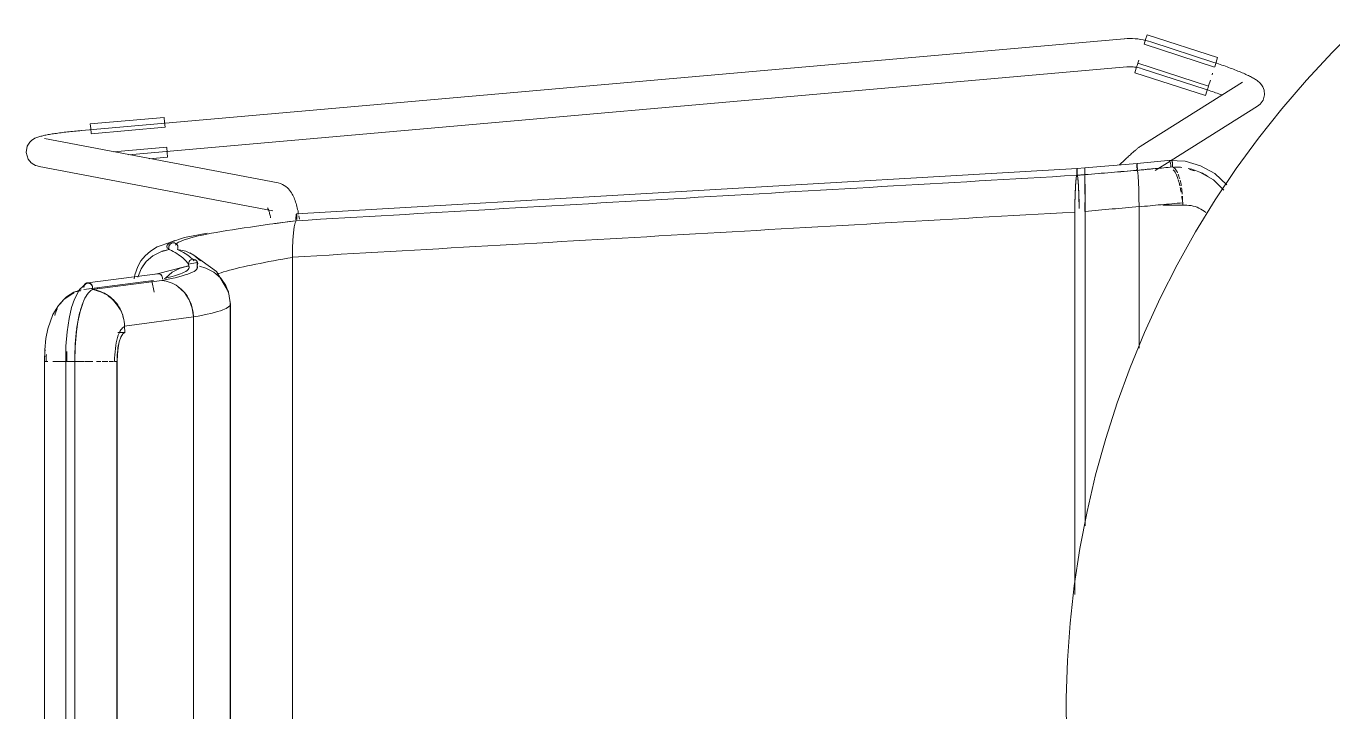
# Model space of a CAD drawing. Header units: millimetres. Extents: x 79795 to 317870, y -36033 to 97293.
# Drawn here: x 226811 to 227367, y 18379 to 18671 of the extents above; entities that cross this region are included whole.
import ezdxf

# ---------------------------------------------------------------- set-up
doc = ezdxf.new("R2010")
doc.units = ezdxf.units.MM
doc.header["$MEASUREMENT"] = 0
doc.layers.add('I-FURN', color=8, linetype='CONTINUOUS', lineweight=9)

msp = doc.modelspace()

# ---------------------------------------------------------------- linework, layer by layer
at = {"layer": 'I-FURN'}
for p, q in [((227277.84, 18665.46), (226834.52, 18626.52)), ((227277.89, 18665.47), (227277.84, 18665.47)), ((227279.03, 18665.54), (227277.89, 18665.47)), ((227280.17, 18665.57), (227279.03, 18665.54)), ((227281.31, 18665.56), (227280.17, 18665.57)), ((227282.45, 18665.5), (227281.31, 18665.56)), ((227283.59, 18665.39), (227282.45, 18665.5)), ((227284.72, 18665.24), (227283.59, 18665.39)), ((227286.89, 18665.23), (227287.52, 18667.18)), ((227287.52, 18667.18), (227317.53, 18657.49)), ((227377.56, 18670.85), (227366.18, 18659.6)), ((227285.85, 18665.04), (227284.72, 18665.24)), ((227286.96, 18664.8), (227285.85, 18665.04)), ((227286.22, 18663.13), (227316.22, 18653.45)), ((227286.26, 18663.25), (227286.89, 18665.23)), ((227288.07, 18664.51), (227286.96, 18664.8)), ((227289.16, 18664.18), (227288.07, 18664.51)), ((227315.97, 18655.47), (227289.16, 18664.18)), ((227282.94, 18652.98), (227283.57, 18654.95)), ((227313.62, 18645.38), (227283.61, 18655.07)), ((227283.64, 18655.16), (227284.02, 18656.33)), ((227316.43, 18655.32), (227315.97, 18655.47)), ((227316.9, 18655.54), (227316.26, 18653.56)), ((227317.17, 18655.07), (227316.43, 18655.32)), ((227317.53, 18657.49), (227316.9, 18655.54)), ((227317.91, 18654.83), (227317.17, 18655.07)), ((227318.64, 18654.58), (227317.91, 18654.83)), ((227319.37, 18654.33), (227318.64, 18654.58)), ((227320.09, 18654.07), (227319.37, 18654.33)), ((227366.18, 18659.6), (227355.27, 18647.9)), ((226854.39, 18616.22), (227278.89, 18653.51)), ((227278.89, 18653.51), (227279.55, 18653.56)), ((227279.55, 18653.56), (227280.21, 18653.57)), ((227280.21, 18653.57), (227280.87, 18653.57)), ((227280.87, 18653.57), (227281.54, 18653.53)), ((227281.54, 18653.53), (227282.2, 18653.47)), ((227282.2, 18653.47), (227282.85, 18653.38)), ((227282.31, 18651.02), (227282.94, 18652.98)), ((227282.31, 18651.02), (227312.31, 18641.33)), ((227282.85, 18653.38), (227283.5, 18653.27)), ((227283.5, 18653.27), (227284.15, 18653.13)), ((227284.15, 18653.13), (227284.79, 18652.96)), ((227284.79, 18652.96), (227285.43, 18652.77)), ((227285.43, 18652.77), (227285.45, 18652.76)), ((227285.45, 18652.76), (227312.27, 18644.05)), ((227315.15, 18650.13), (227315.38, 18650.84)), ((227320.81, 18653.82), (227320.09, 18654.07)), ((227321.51, 18653.57), (227320.81, 18653.82)), ((227322.21, 18653.31), (227321.51, 18653.57)), ((227322.9, 18653.06), (227322.21, 18653.31)), ((227323.58, 18652.8), (227322.9, 18653.06)), ((227324.24, 18652.55), (227323.58, 18652.8)), ((227324.9, 18652.29), (227324.24, 18652.55)), ((227325.54, 18652.04), (227324.9, 18652.29)), ((227326.16, 18651.79), (227325.54, 18652.04)), ((227326.77, 18651.54), (227326.16, 18651.79)), ((227327.37, 18651.3), (227326.77, 18651.54)), ((227327.95, 18651.05), (227327.37, 18651.3)), ((227328.51, 18650.81), (227327.95, 18651.05)), ((227329.05, 18650.57), (227328.51, 18650.81)), ((227329.58, 18650.33), (227329.05, 18650.57)), ((227330.09, 18650.09), (227329.58, 18650.33)), ((227330.58, 18649.86), (227330.09, 18650.09)), ((227331.06, 18649.63), (227330.58, 18649.86)), ((227331.51, 18649.4), (227331.06, 18649.63)), ((227331.95, 18649.17), (227331.51, 18649.4)), ((227332.38, 18648.94), (227331.95, 18649.17)), ((227332.79, 18648.71), (227332.38, 18648.94)), ((227333.19, 18648.48), (227332.79, 18648.71)), ((227328.13, 18646.98), (227284.54, 18619.67)), ((227312.6, 18643.95), (227312.27, 18644.05)), ((227312.94, 18643.29), (227312.31, 18641.33)), ((227313.29, 18643.72), (227312.6, 18643.95)), ((227313.58, 18645.26), (227312.94, 18643.29)), ((227313.98, 18643.49), (227313.29, 18643.72)), ((227313.65, 18645.47), (227314.45, 18647.95)), ((227314.66, 18643.26), (227313.98, 18643.49)), ((227315.34, 18643.02), (227314.66, 18643.26)), ((227333.58, 18648.24), (227333.19, 18648.48)), ((227333.97, 18647.98), (227333.58, 18648.24)), ((227334.36, 18647.7), (227333.97, 18647.98)), ((227334.76, 18647.39), (227334.36, 18647.7)), ((227335.19, 18647.02), (227334.76, 18647.39)), ((227335.65, 18646.56), (227335.19, 18647.02)), ((227336.17, 18645.93), (227335.65, 18646.56)), ((227336.74, 18645.01), (227336.17, 18645.93)), ((227337.26, 18643.63), (227336.74, 18645.01)), ((227337.43, 18641.66), (227337.26, 18643.63)), ((227355.27, 18647.9), (227344.83, 18635.77)), ((227316.01, 18642.79), (227315.34, 18643.02)), ((227316.68, 18642.55), (227316.01, 18642.79)), ((227317.34, 18642.32), (227316.68, 18642.55)), ((227317.98, 18642.08), (227317.34, 18642.32)), ((227318.62, 18641.85), (227317.98, 18642.08)), ((227319.24, 18641.61), (227318.62, 18641.85)), ((227335.62, 18637.7), (227334.5, 18636.81)), ((227335.62, 18637.7), (227336.84, 18639.43)), ((227336.84, 18639.43), (227337.43, 18641.66)), ((226838.13, 18629.33), (226869.54, 18632.09)), ((226869.54, 18632.09), (226869.72, 18630.05)), ((227297.73, 18613.77), (227334.5, 18636.81)), ((227344.83, 18635.77), (227334.89, 18623.24)), ((226832.86, 18626.36), (226833.61, 18626.43)), ((226833.61, 18626.43), (226834.36, 18626.5)), ((226834.36, 18626.5), (226834.52, 18626.52)), ((226838.31, 18627.29), (226838.13, 18629.33)), ((226838.49, 18625.22), (226838.31, 18627.29)), ((226838.5, 18625.1), (226869.91, 18627.86)), ((226869.72, 18630.05), (226869.9, 18627.98)), ((226811.33, 18619.89), (226812.37, 18621.55)), ((226812.37, 18621.55), (226813.28, 18622.4)), ((226813.28, 18622.4), (226813.98, 18622.88)), ((226813.98, 18622.88), (226814.54, 18623.19)), ((226814.54, 18623.19), (226815.01, 18623.4)), ((226815.01, 18623.4), (226815.44, 18623.57)), ((226815.44, 18623.57), (226815.85, 18623.71)), ((226815.85, 18623.71), (226816.24, 18623.84)), ((226816.24, 18623.84), (226816.64, 18623.95)), ((226816.64, 18623.95), (226817.04, 18624.06)), ((226817.04, 18624.06), (226817.45, 18624.16)), ((226817.45, 18624.16), (226817.88, 18624.26)), ((226817.88, 18624.26), (226818.32, 18624.36)), ((226818.32, 18624.36), (226818.78, 18624.46)), ((226917.96, 18604.22), (226818.67, 18623.04)), ((226818.78, 18624.46), (226819.26, 18624.55)), ((226819.26, 18624.55), (226819.76, 18624.65)), ((226819.76, 18624.65), (226820.27, 18624.74)), ((226820.27, 18624.74), (226820.8, 18624.84)), ((226820.8, 18624.84), (226821.35, 18624.93)), ((226821.35, 18624.93), (226821.92, 18625.02)), ((226821.92, 18625.02), (226822.51, 18625.11)), ((226822.51, 18625.11), (226823.11, 18625.21)), ((226823.11, 18625.21), (226823.73, 18625.3)), ((226823.73, 18625.3), (226824.37, 18625.39)), ((226824.37, 18625.39), (226825.02, 18625.47)), ((226825.02, 18625.47), (226825.68, 18625.56)), ((226825.68, 18625.56), (226826.35, 18625.65)), ((226826.35, 18625.65), (226827.04, 18625.73)), ((226827.04, 18625.73), (226827.74, 18625.82)), ((226827.74, 18625.82), (226828.45, 18625.9)), ((226828.45, 18625.9), (226829.17, 18625.98)), ((226829.17, 18625.98), (226829.89, 18626.06)), ((226829.89, 18626.06), (226830.63, 18626.14)), ((226830.63, 18626.14), (226831.37, 18626.22)), ((226831.37, 18626.22), (226832.11, 18626.29)), ((226832.11, 18626.29), (226832.86, 18626.36)), ((227334.89, 18623.24), (227325.45, 18610.32)), ((226810.84, 18617.13), (226811.33, 18619.89)), ((226811.68, 18614.38), (226810.84, 18617.13)), ((226870.65, 18619.41), (226848.05, 18617.42)), ((226870.66, 18619.29), (226870.84, 18617.22)), ((226870.84, 18617.22), (226871.02, 18615.18)), ((227279.66, 18615.56), (227279.27, 18615.2)), ((227280.04, 18615.9), (227279.66, 18615.56)), ((227280.4, 18616.23), (227280.04, 18615.9)), ((227280.76, 18616.55), (227280.4, 18616.23)), ((227281.09, 18616.85), (227280.76, 18616.55)), ((227281.42, 18617.14), (227281.09, 18616.85)), ((227281.72, 18617.41), (227281.42, 18617.14)), ((227282.02, 18617.67), (227281.72, 18617.41)), ((227282.3, 18617.91), (227282.02, 18617.67)), ((227282.56, 18618.14), (227282.3, 18617.91)), ((227282.82, 18618.35), (227282.56, 18618.14)), ((227283.06, 18618.56), (227282.82, 18618.35)), ((227283.29, 18618.75), (227283.06, 18618.56)), ((227283.51, 18618.93), (227283.29, 18618.75)), ((227283.73, 18619.1), (227283.51, 18618.93)), ((227283.96, 18619.27), (227283.73, 18619.1)), ((227284.22, 18619.46), (227283.96, 18619.27)), ((227284.54, 18619.67), (227284.22, 18619.46)), ((226811.68, 18614.38), (226813, 18612.81)), ((226813, 18612.81), (226814.08, 18612.06)), ((226814.08, 18612.06), (226814.88, 18611.68)), ((226814.88, 18611.68), (226815.5, 18611.47)), ((226815.5, 18611.47), (226816.02, 18611.33)), ((226816.02, 18611.33), (226816.43, 18611.25)), ((226816.43, 18611.25), (226915.73, 18592.43)), ((226863.13, 18614.49), (226871.02, 18615.18)), ((227257.72, 18610.32), (226925.81, 18591.03)), ((227257.64, 18609.77), (227257.62, 18609.39)), ((227257.66, 18610.07), (227257.64, 18609.77)), ((227257.69, 18610.25), (227257.66, 18610.07)), ((227257.72, 18610.32), (227257.69, 18610.25)), ((227257.72, 18610.32), (227261.08, 18610.59)), ((227257.74, 18610.25), (227257.72, 18610.32)), ((227257.77, 18610.06), (227257.74, 18610.25)), ((227257.79, 18609.77), (227257.77, 18610.06)), ((227257.81, 18609.38), (227257.79, 18609.77)), ((227261.07, 18610.52), (227261.08, 18610.59)), ((227261.08, 18610.59), (227261.07, 18610.53)), ((227261.07, 18609.66), (227261.07, 18610.04)), ((227261.07, 18610.04), (227261.07, 18609.66)), ((227283.28, 18612.42), (227261.08, 18610.59)), ((227261.08, 18610.59), (227261.08, 18610.52)), ((227261.08, 18610.53), (227261.08, 18610.59)), ((227261.08, 18610.34), (227261.08, 18610.04)), ((227261.08, 18610.05), (227261.08, 18610.34)), ((227261.08, 18609.67), (227261.08, 18610.05)), ((227261.08, 18610.04), (227261.08, 18609.66)), ((227276.24, 18612.39), (227275.77, 18611.95)), ((227276.7, 18612.82), (227276.24, 18612.39)), ((227277.15, 18613.25), (227276.7, 18612.82)), ((227277.6, 18613.66), (227277.15, 18613.25)), ((227278.03, 18614.06), (227277.6, 18613.66)), ((227278.46, 18614.45), (227278.03, 18614.06)), ((227278.87, 18614.84), (227278.46, 18614.45)), ((227279.27, 18615.2), (227278.87, 18614.84)), ((227283.18, 18611.04), (227283.17, 18610.55)), ((227283.17, 18610.55), (227283.18, 18611.04)), ((227283.17, 18610.06), (227283.18, 18609.58)), ((227283.18, 18609.58), (227283.17, 18610.05)), ((227283.19, 18611.5), (227283.18, 18611.04)), ((227283.18, 18611.04), (227283.19, 18611.49)), ((227283.2, 18611.88), (227283.19, 18611.5)), ((227283.19, 18611.49), (227283.2, 18611.87)), ((227283.23, 18612.17), (227283.2, 18611.88)), ((227283.2, 18611.87), (227283.23, 18612.17)), ((227283.25, 18612.36), (227283.23, 18612.17)), ((227283.23, 18612.17), (227283.25, 18612.35)), ((227283.28, 18612.42), (227283.25, 18612.36)), ((227283.25, 18612.35), (227283.28, 18612.42)), ((227297.77, 18613.84), (227283.28, 18612.42)), ((227283.3, 18612.35), (227283.28, 18612.42)), ((227283.28, 18612.42), (227283.3, 18612.35)), ((227283.33, 18612.16), (227283.3, 18612.35)), ((227283.35, 18611.87), (227283.33, 18612.16)), ((227283.33, 18612.16), (227283.35, 18611.86)), ((227283.36, 18611.48), (227283.35, 18611.87)), ((227283.35, 18611.86), (227283.36, 18611.48)), ((227283.37, 18611.03), (227283.36, 18611.48)), ((227283.36, 18611.48), (227283.37, 18611.03)), ((227283.38, 18610.54), (227283.37, 18611.03)), ((227283.37, 18611.03), (227283.38, 18610.53)), ((227283.37, 18609.57), (227283.38, 18610.04)), ((227283.38, 18610.04), (227283.37, 18609.57)), ((227283.38, 18610.04), (227283.38, 18610.54)), ((227283.38, 18610.53), (227283.38, 18610.04)), ((227290.91, 18609.5), (227297.36, 18613.54)), ((227296.87, 18613.72), (227303.78, 18613.43)), ((227303.78, 18613.43), (227310.3, 18611.56)), ((227310.3, 18611.56), (227316.31, 18608.17)), ((227325.45, 18610.32), (227316.54, 18597.03)), ((226917.96, 18604.22), (226918.95, 18603.96)), ((227257.21, 18604.85), (227257.05, 18602.34)), ((227257.41, 18606.59), (227257.21, 18604.85)), ((227257.62, 18607.48), (227257.41, 18606.59)), ((227257.62, 18609.39), (227257.61, 18608.94)), ((227257.61, 18608.94), (227257.61, 18608.45)), ((227257.61, 18608.45), (227257.61, 18607.95)), ((227257.61, 18607.95), (227257.62, 18607.48)), ((227257.82, 18608.93), (227257.81, 18609.38)), ((227257.83, 18608.44), (227257.82, 18608.93)), ((227257.82, 18607.95), (227257.83, 18608.44)), ((227257.82, 18607.48), (227257.82, 18607.95)), ((227258.03, 18606.58), (227257.82, 18607.48)), ((227258.22, 18604.82), (227258.03, 18606.58)), ((227258.38, 18602.33), (227258.22, 18604.82)), ((227261.03, 18602.6), (227261.04, 18605.1)), ((227261.04, 18605.1), (227261.03, 18602.6)), ((227261.04, 18605.1), (227261.05, 18606.85)), ((227261.05, 18606.85), (227261.04, 18605.1)), ((227261.07, 18609.2), (227261.07, 18609.66)), ((227261.07, 18609.66), (227261.07, 18609.21)), ((227261.07, 18609.21), (227261.07, 18608.72)), ((227261.07, 18608.71), (227261.07, 18609.2)), ((227261.07, 18608.72), (227261.07, 18608.22)), ((227261.07, 18608.22), (227261.07, 18608.71)), ((227261.07, 18607.75), (227261.07, 18608.22)), ((227261.07, 18608.22), (227261.07, 18607.75)), ((227261.08, 18609.21), (227261.08, 18609.67)), ((227261.08, 18609.66), (227261.08, 18609.21)), ((227261.08, 18609.21), (227261.08, 18608.72)), ((227261.08, 18608.72), (227261.08, 18609.21)), ((227261.08, 18608.72), (227261.08, 18608.22)), ((227261.08, 18608.23), (227261.08, 18608.72)), ((227261.08, 18607.76), (227261.08, 18608.23)), ((227261.08, 18608.22), (227261.08, 18607.75)), ((227261.1, 18606.87), (227261.08, 18607.76)), ((227261.08, 18607.75), (227261.1, 18606.87)), ((227261.1, 18606.87), (227261.11, 18605.12)), ((227261.11, 18605.12), (227261.1, 18606.87)), ((227261.11, 18605.12), (227261.12, 18602.62)), ((227261.12, 18602.62), (227261.11, 18605.12)), ((227283.56, 18608.68), (227283.37, 18609.57)), ((227283.37, 18609.57), (227283.56, 18608.68)), ((227283.74, 18606.94), (227283.56, 18608.68)), ((227283.56, 18608.68), (227283.74, 18606.96)), ((227283.74, 18606.95), (227283.89, 18604.51)), ((227283.89, 18604.47), (227283.74, 18606.94)), ((227284.01, 18601.37), (227283.89, 18604.47)), ((227283.89, 18604.47), (227284, 18601.43)), ((227309.9, 18608.85), (227315.73, 18605.49)), ((227315.73, 18605.49), (227320.2, 18601.22)), ((227316.31, 18608.17), (227321.46, 18603.43)), ((226918.95, 18603.96), (226919.84, 18603.6)), ((226919.84, 18603.6), (226920.63, 18603.16)), ((226920.63, 18603.16), (226921.32, 18602.68)), ((226921.32, 18602.68), (226921.92, 18602.17)), ((226921.92, 18602.17), (226922.44, 18601.65)), ((226922.44, 18601.65), (226922.89, 18601.12)), ((226922.89, 18601.12), (226923.29, 18600.59)), ((226923.29, 18600.59), (226923.65, 18600.05)), ((226923.65, 18600.05), (226923.97, 18599.51)), ((226923.97, 18599.51), (226924.26, 18598.97)), ((226924.26, 18598.97), (226924.54, 18598.42)), ((227256.93, 18599.21), (227256.85, 18595.65)), ((227257.05, 18602.34), (227256.93, 18599.21)), ((227258.5, 18599.21), (227258.38, 18602.33)), ((227258.58, 18595.66), (227258.5, 18599.21)), ((227261.02, 18599.48), (227261.03, 18602.6)), ((227261.03, 18602.6), (227261.02, 18599.48)), ((227261.13, 18599.49), (227261.12, 18602.62)), ((227261.12, 18602.61), (227261.13, 18599.49)), ((227261.14, 18595.92), (227261.13, 18599.49)), ((227261.13, 18599.48), (227261.14, 18595.92)), ((227284.08, 18597.93), (227284.01, 18601.37)), ((227284.01, 18601.37), (227284.08, 18597.93)), ((226913.5, 18593.65), (226913.51, 18593.63)), ((226913.51, 18593.63), (226913.56, 18593.55)), ((226913.56, 18593.55), (226913.6, 18593.47)), ((226913.6, 18593.47), (226913.68, 18593.31)), ((226913.68, 18593.31), (226913.76, 18593.12)), ((226913.76, 18593.12), (226913.86, 18592.89)), ((226924.54, 18598.42), (226924.79, 18597.86)), ((226924.79, 18597.86), (226925.02, 18597.29)), ((226925.02, 18597.29), (226925.24, 18596.71)), ((226925.24, 18596.71), (226925.45, 18596.12)), ((226925.45, 18596.12), (226925.64, 18595.51)), ((226925.64, 18595.51), (226925.82, 18594.9)), ((226925.82, 18594.9), (226926, 18594.27)), ((226926, 18594.27), (226926.16, 18593.62)), ((226926.16, 18593.62), (226926.31, 18592.97)), ((227256.85, 18595.65), (227256.82, 18591.87)), ((227258.61, 18593.4), (227258.58, 18595.66)), ((227261.01, 18592.14), (227261.01, 18595.87)), ((227261.01, 18595.87), (227261.01, 18592.14)), ((227261.14, 18595.92), (227261.14, 18592.13)), ((227261.14, 18592.13), (227261.14, 18595.92)), ((227284.08, 18597.84), (227284.11, 18594.19)), ((227284.11, 18594.07), (227284.08, 18597.83)), ((227284.11, 18533.96), (227284.11, 18594.07)), ((227284.11, 18594.07), (227284.11, 18533.96)), ((227303.9, 18594.78), (227294.15, 18594.78)), ((227302.66, 18595.77), (227302.66, 18594.72)), ((227316.54, 18597.03), (227308.16, 18583.4)), ((226913.86, 18592.89), (226913.96, 18592.62)), ((226913.96, 18592.62), (226914.07, 18592.32)), ((226914.07, 18592.32), (226914.17, 18591.98)), ((226914.17, 18591.98), (226914.28, 18591.61)), ((226914.28, 18591.61), (226914.39, 18591.22)), ((226914.39, 18591.22), (226914.5, 18590.8)), ((226914.5, 18590.8), (226914.6, 18590.35)), ((226914.6, 18590.35), (226914.7, 18589.88)), ((226914.7, 18589.88), (226914.8, 18589.39)), ((226925.62, 18588.16), (226925.22, 18587.26)), ((226925.22, 18587.26), (226925.62, 18588.16)), ((226925.63, 18590.08), (226925.6, 18589.62)), ((226925.6, 18589.63), (226925.63, 18590.08)), ((226925.6, 18589.13), (226925.6, 18589.63)), ((226925.6, 18589.62), (226925.6, 18589.13)), ((226925.6, 18589.13), (226925.6, 18588.63)), ((226925.6, 18588.64), (226925.6, 18589.13)), ((226925.62, 18588.16), (226925.6, 18588.64)), ((226925.6, 18588.63), (226925.62, 18588.16)), ((226925.63, 18590.08), (226925.66, 18590.47)), ((226925.66, 18590.46), (226925.63, 18590.08)), ((226925.66, 18590.47), (226925.7, 18590.77)), ((226925.7, 18590.76), (226925.66, 18590.46)), ((226925.75, 18590.96), (226925.7, 18590.76)), ((226925.7, 18590.77), (226925.75, 18590.96)), ((226925.81, 18591.03), (226925.75, 18590.96)), ((226925.75, 18590.96), (226925.81, 18591.03)), ((226925.86, 18590.97), (226925.81, 18591.03)), ((226925.81, 18591.03), (226925.86, 18590.97)), ((226925.91, 18590.78), (226925.86, 18590.97)), ((226925.86, 18590.97), (226925.91, 18590.79)), ((226925.91, 18590.79), (226925.95, 18590.5)), ((226925.95, 18590.49), (226925.91, 18590.78)), ((226925.95, 18590.5), (226925.99, 18590.12)), ((226925.99, 18590.11), (226925.95, 18590.49)), ((226925.99, 18590.12), (226926.01, 18589.66)), ((226926.01, 18589.66), (226925.99, 18590.11)), ((226926.02, 18589.17), (226926.01, 18589.66)), ((226926.01, 18589.66), (226926.02, 18589.17)), ((226926.02, 18588.67), (226926.02, 18589.17)), ((226926.02, 18589.17), (226926.02, 18588.67)), ((226926.31, 18592.97), (226926.46, 18592.3)), ((226926.46, 18592.3), (226926.59, 18591.62)), ((226926.59, 18591.62), (226926.71, 18590.93)), ((226926.83, 18590.22), (226926.94, 18589.51)), ((226926.94, 18589.51), (226927.04, 18588.78)), ((227256.82, 18591.87), (227256.82, 18429.27)), ((227256.82, 18429.27), (227256.82, 18591.87)), ((227261.14, 18592.13), (227261.14, 18458.49)), ((227261.14, 18458.49), (227261.14, 18592.13)), ((226887.89, 18582.92), (226878.23, 18581.02)), ((226924.54, 18583.02), (226924.3, 18579.92)), ((226924.3, 18579.97), (226924.54, 18583.02)), ((226924.54, 18583.05), (226924.85, 18585.52)), ((226924.85, 18585.51), (226924.54, 18583.02)), ((226925.22, 18587.26), (226924.85, 18585.51)), ((226924.85, 18585.52), (226925.22, 18587.26)), ((227308.16, 18583.4), (227300.34, 18569.44)), ((226866.52, 18577.03), (226863.69, 18575.22)), ((226878.23, 18581.02), (226866.52, 18577.03)), ((226871.51, 18576.88), (226871.59, 18577.38)), ((226871.59, 18577.38), (226871.51, 18576.89)), ((226871.51, 18576.89), (226871.56, 18576.39)), ((226871.56, 18576.39), (226871.51, 18576.88)), ((226871.59, 18577.38), (226871.79, 18577.83)), ((226871.78, 18577.83), (226871.59, 18577.38)), ((226872.09, 18578.22), (226871.78, 18577.83)), ((226871.79, 18577.83), (226872.09, 18578.22)), ((226872.09, 18578.22), (226872.49, 18578.52)), ((226872.48, 18578.52), (226872.09, 18578.22)), ((226872.94, 18578.72), (226872.48, 18578.52)), ((226872.49, 18578.52), (226872.94, 18578.71)), ((226872.94, 18578.71), (226873.42, 18578.79)), ((226873.42, 18578.79), (226872.94, 18578.72)), ((226873.42, 18578.79), (226873.91, 18578.73)), ((226873.91, 18578.73), (226873.42, 18578.79)), ((226873.91, 18578.73), (226874.37, 18578.55)), ((226874.37, 18578.55), (226873.91, 18578.73)), ((226874.37, 18578.55), (226874.77, 18578.26)), ((226874.77, 18578.26), (226874.37, 18578.55)), ((226874.77, 18578.26), (226875.09, 18577.88)), ((226875.09, 18577.88), (226874.77, 18578.26)), ((226875.09, 18577.88), (226875.3, 18577.43)), ((226875.3, 18577.43), (226875.09, 18577.88)), ((226875.36, 18576.44), (226875.21, 18575.97)), ((226875.21, 18575.97), (226875.36, 18576.44)), ((226875.3, 18577.43), (226875.39, 18576.94)), ((226875.39, 18576.94), (226875.3, 18577.43)), ((226875.39, 18576.94), (226875.36, 18576.44)), ((226875.36, 18576.44), (226875.39, 18576.94)), ((226924.3, 18579.92), (226924.15, 18576.38)), ((226924.15, 18576.44), (226924.3, 18579.92)), ((226859.67, 18571.06), (226858.33, 18568.78)), ((226861.45, 18573.22), (226859.67, 18571.06)), ((226863.69, 18575.22), (226861.45, 18573.22)), ((226864.77, 18573.27), (226861.94, 18570.79)), ((226868.09, 18575.01), (226864.77, 18573.27)), ((226871.72, 18575.92), (226868.09, 18575.01)), ((226868.6, 18575.19), (226871.72, 18575.92)), ((226871.72, 18575.92), (226871.56, 18576.39)), ((226871.56, 18576.39), (226871.72, 18575.92)), ((226875.21, 18575.97), (226878.82, 18575.18)), ((226878.82, 18575.18), (226875.21, 18575.97)), ((226878.82, 18575.18), (226882.14, 18573.53)), ((226882.14, 18573.54), (226878.82, 18575.18)), ((226880.17, 18570.87), (226879.97, 18570.42)), ((226879.97, 18570.41), (226880.18, 18570.86)), ((226880.49, 18571.25), (226880.17, 18570.87)), ((226880.18, 18570.86), (226880.49, 18571.25)), ((226882.22, 18573.59), (226880.47, 18574.48)), ((226880.49, 18571.25), (226880.89, 18571.54)), ((226880.89, 18571.54), (226880.49, 18571.25)), ((226880.89, 18571.54), (226881.35, 18571.73)), ((226881.35, 18571.73), (226880.89, 18571.54)), ((226881.35, 18571.73), (226881.84, 18571.8)), ((226881.84, 18571.8), (226881.35, 18571.73)), ((226881.84, 18571.8), (226882.33, 18571.73)), ((226882.33, 18571.73), (226881.84, 18571.8)), ((226884.98, 18571.14), (226882.14, 18573.54)), ((226882.14, 18573.53), (226884.98, 18571.14)), ((226891.76, 18566.61), (226882.22, 18573.59)), ((226882.33, 18571.73), (226882.79, 18571.54)), ((226882.8, 18571.54), (226882.33, 18571.73)), ((226882.79, 18571.54), (226883.2, 18571.25)), ((226883.2, 18571.25), (226882.8, 18571.54)), ((226883.2, 18571.25), (226883.51, 18570.86)), ((226883.51, 18570.87), (226883.2, 18571.25)), ((226883.71, 18570.42), (226883.51, 18570.87)), ((226883.51, 18570.86), (226883.71, 18570.41)), ((226924.15, 18576.38), (226924.09, 18572.61)), ((226924.09, 18572.69), (226924.15, 18576.38)), ((226924.09, 18572.61), (226924.09, 18189.21)), ((226924.09, 18189.21), (226924.09, 18572.61)), ((226866.71, 18565.65), (226836.93, 18561.79)), ((226858.33, 18568.78), (226857.03, 18565.18)), ((226859.77, 18567.71), (226858.37, 18564.19)), ((226861.94, 18570.79), (226859.77, 18567.71)), ((226860.43, 18568.8), (226861.94, 18570.79)), ((226866.47, 18565.6), (226866.03, 18565.41)), ((226866.94, 18565.66), (226866.47, 18565.6)), ((226866.63, 18565.63), (226878.24, 18568.6)), ((226867.41, 18565.59), (226866.94, 18565.66)), ((226867.85, 18565.4), (226867.41, 18565.59)), ((226868.23, 18565.11), (226867.85, 18565.4)), ((226872.98, 18566.31), (226870.11, 18563.8)), ((226876.38, 18568.06), (226872.98, 18566.31)), ((226880.09, 18568.96), (226876.38, 18568.06)), ((226878.24, 18568.6), (226880.11, 18568.92)), ((226879.19, 18568.83), (226880.09, 18568.96)), ((226883.7, 18570.47), (226879.81, 18569.64)), ((226879.97, 18570.42), (226879.89, 18569.93)), ((226879.89, 18569.92), (226879.97, 18570.41)), ((226879.89, 18569.93), (226879.93, 18569.43)), ((226879.93, 18569.43), (226879.89, 18569.92)), ((226880.09, 18568.96), (226879.93, 18569.43)), ((226879.93, 18569.43), (226880.09, 18568.96)), ((226883.61, 18567.89), (226883.57, 18570.77)), ((226883.76, 18569.43), (226883.59, 18568.96)), ((226883.6, 18568.96), (226883.76, 18569.43)), ((226883.8, 18569.93), (226883.71, 18570.42)), ((226883.71, 18570.41), (226883.79, 18569.92)), ((226883.76, 18569.43), (226883.8, 18569.93)), ((226883.79, 18569.92), (226883.76, 18569.43)), ((226887.31, 18568.06), (226884.51, 18568.83)), ((226887.31, 18568.06), (226890.7, 18566.31)), ((226890.71, 18566.31), (226887.31, 18568.06)), ((226890.7, 18566.31), (226893.57, 18563.8)), ((226893.58, 18563.8), (226890.71, 18566.31)), ((226896.87, 18557.96), (226891.76, 18566.61)), ((227300.34, 18569.44), (227293.09, 18555.19)), ((226833.53, 18558.89), (226836.43, 18561.43)), ((226865.06, 18562.8), (226835.37, 18558.95)), ((226836.56, 18559.1), (226841.34, 18559.72)), ((226838.91, 18558.97), (226868.61, 18562.82)), ((226857.03, 18565.18), (226856.8, 18563.41)), ((226864.28, 18562.67), (226865.24, 18557.85)), ((226868.53, 18564.73), (226868.23, 18565.11)), ((226868.73, 18564.28), (226868.53, 18564.73)), ((226868.81, 18563.78), (226868.73, 18564.28)), ((226868.77, 18563.29), (226868.81, 18563.78)), ((226878.12, 18557.7), (226875.38, 18560.19)), ((226893.57, 18563.8), (226895.74, 18560.66)), ((226895.75, 18560.67), (226893.58, 18563.8)), ((226896.94, 18557.8), (226895.57, 18560.98)), ((226895.74, 18560.66), (226897.11, 18557.1)), ((226897.11, 18557.1), (226895.75, 18560.67)), ((226824.55, 18552.16), (226826.84, 18554.63)), ((226826.84, 18554.63), (226830.74, 18557.31)), ((226830.18, 18551.31), (226831.35, 18554.77)), ((226830.74, 18557.31), (226830.94, 18557.41)), ((226831.35, 18554.77), (226833.53, 18558.89)), ((226880.2, 18554.59), (226878.12, 18557.7)), ((226881.51, 18551.04), (226880.2, 18554.59)), ((226897.74, 18552.77), (226896.94, 18557.8)), ((226897.11, 18557.1), (226897.59, 18553.31)), ((226897.59, 18553.31), (226897.11, 18557.1)), ((227293.09, 18555.19), (227286.4, 18540.65)), ((226822.16, 18548.28), (226824.55, 18552.16)), ((226829.08, 18546.62), (226830.18, 18551.31)), ((226833.79, 18549.57), (226832.82, 18545.14)), ((226834.89, 18553.01), (226833.79, 18549.57)), ((226881.99, 18547.27), (226881.51, 18551.04)), ((226897.59, 18553.31), (226897.59, 18208.52)), ((226897.59, 18208.52), (226897.59, 18553.31)), ((226897.74, 18513.86), (226897.74, 18552.77)), ((226820.03, 18542.23), (226822.16, 18548.28)), ((226828.24, 18541), (226829.08, 18546.62)), ((226832.82, 18545.14), (226832.23, 18541.13)), ((226852.71, 18543.41), (226881.99, 18547.27)), ((226852.78, 18540.69), (226852.71, 18543.41)), ((226881.99, 18547.27), (226881.99, 18214.56)), ((226881.99, 18214.56), (226881.99, 18547.27)), ((226818.73, 18533.37), (226819.24, 18538.19)), ((226819.24, 18538.19), (226820.03, 18542.23)), ((226827.75, 18534.88), (226828.24, 18541)), ((226832.23, 18541.13), (226831.7, 18534.56)), ((226852.78, 18540.69), (226849.77, 18540.69)), ((226850.46, 18536.72), (226851.13, 18538.7)), ((226851.13, 18538.7), (226851.92, 18540.05)), ((226851.92, 18540.05), (226852.78, 18540.69)), ((227286.4, 18540.65), (227280.31, 18525.86)), ((226818.62, 18528.34), (226818.73, 18533.37)), ((226827.66, 18528.34), (226827.75, 18534.88)), ((226831.7, 18534.56), (226831.62, 18528.34)), ((226849.63, 18531.38), (226849.95, 18534.23)), ((226849.95, 18534.23), (226850.46, 18536.72)), ((226818.79, 18528.34), (226818.62, 18528.34)), ((226818.62, 18528.34), (226818.62, 18233.49)), ((226818.64, 18528.34), (226820.11, 18528.34)), ((226822.14, 18528.34), (226824.72, 18528.34)), ((226827.9, 18528.34), (226824.88, 18528.34)), ((226824.89, 18528.34), (226827.9, 18528.34)), ((226827.73, 18528.34), (226827.66, 18528.34)), ((226827.66, 18528.34), (226827.66, 18233.49)), ((226827.66, 18528.34), (226831.61, 18528.34)), ((226827.93, 18528.34), (226827.73, 18528.34)), ((226828.23, 18528.34), (226827.93, 18528.34)), ((226828.62, 18528.34), (226828.23, 18528.34)), ((226829.07, 18528.34), (226828.62, 18528.34)), ((226829.57, 18528.34), (226829.07, 18528.34)), ((226830.06, 18528.34), (226829.57, 18528.34)), ((226830.54, 18528.34), (226830.06, 18528.34)), ((226830.96, 18528.34), (226830.54, 18528.34)), ((226831.29, 18528.34), (226830.96, 18528.34)), ((226831.51, 18528.34), (226831.29, 18528.34)), ((226831.61, 18528.34), (226831.51, 18528.34)), ((226835.4, 18528.34), (226831.59, 18528.34)), ((226831.59, 18528.34), (226835.4, 18528.34)), ((226831.62, 18233.49), (226831.62, 18528.34)), ((226835.6, 18528.34), (226839.16, 18528.34)), ((226840.79, 18528.34), (226842.63, 18528.34)), ((226843.15, 18528.34), (226845.61, 18528.34)), ((226846.2, 18528.34), (226847.94, 18528.34)), ((226849.46, 18528.34), (226849.46, 18233.49)), ((226849.52, 18528.34), (226849.63, 18531.38)), ((226849.52, 18233.49), (226849.52, 18528.34)), ((227280.31, 18525.86), (227274.81, 18510.83)), ((226897.74, 18209.06), (226897.74, 18513.86)), ((227274.81, 18510.83), (227269.92, 18495.6)), ((227269.92, 18495.6), (227265.64, 18480.18)), ((227265.64, 18480.18), (227261.98, 18464.61)), ((227261.98, 18464.61), (227258.95, 18448.9)), ((227258.95, 18448.9), (227256.54, 18433.08)), ((227256.54, 18433.08), (227254.77, 18417.18)), ((227254.77, 18417.18), (227253.64, 18401.22)), ((227253.64, 18401.22), (227253.15, 18385.23)), ((227253.15, 18385.23), (227253.3, 18369.23))]:
    msp.add_line(p, q, dxfattribs=at)
for centre, major_axis, ratio, start_param, end_param in [((226866.94, 18563.7), (0, 1.96), 0.955139, 4.501447, 6.790779), ((226866.92, 18547.14), (0, 15.78), 0.955139, 5.929149, 6.170649), ((226866.92, 18547.14), (0, 15.78), 0.955139, 5.687432, 5.928979), ((226866.92, 18547.14), (0, 15.78), 0.955139, 4.720632, 5.68731), ((226822.9, 18528.34), (0, 12.4), 0.287441, 1.332781, 1.570796), ((226834.37, 18528.34), (-15.75, 0), 0.000004, 3.431839, 3.614078)]:
    msp.add_ellipse(centre, major_axis=major_axis, ratio=ratio, start_param=start_param, end_param=end_param, dxfattribs=at)
for points, knots in [([(227257.62, 18607.48), (227257.61, 18607.71), (227257.6, 18608.2), (227257.61, 18608.83), (227257.62, 18609.29), (227257.63, 18609.71), (227257.66, 18610.16), (227257.7, 18610.32), (227257.72, 18610.32)], [-1, -1, -1, -1, -0.90625, -0.8125, -0.765625, -0.71875, -0.625, -0.501507, -0.501507, -0.501507, -0.501507]), ([(227257.72, 18610.32), (227257.74, 18610.32), (227257.76, 18610.18), (227257.79, 18609.79), (227257.81, 18609.4), (227257.82, 18608.94), (227257.83, 18608.45), (227257.83, 18607.94), (227257.82, 18607.63), (227257.82, 18607.48)], [-0.5, -0.5, -0.5, -0.5, -0.375, -0.3125, -0.25, -0.1875, -0.125, -0.0625, 0, 0, 0, 0]), ([(227297.59, 18610.9), (227297.6, 18611.13), (227297.6, 18611.61), (227297.51, 18612.37), (227297.36, 18613.03), (227297.18, 18613.47), (227297.07, 18613.62), (227297.02, 18613.66)], [-1, -1, -1, -1, -0.90625, -0.8125, -0.71875, -0.625, -0.5625, -0.5625, -0.5625, -0.5625]), ([(227297.92, 18613.79), (227297.94, 18613.78), (227297.99, 18613.73), (227298.06, 18613.63), (227298.16, 18613.43), (227298.26, 18613.11), (227298.34, 18612.72), (227298.37, 18612.36), (227298.39, 18611.99), (227298.38, 18611.54), (227298.35, 18611.18), (227298.32, 18611.01)], [0.5555556, 0.5555556, 0.5555556, 0.5555556, 0.5833333, 0.6180556, 0.6527778, 0.7222222, 0.7916667, 0.8263889, 0.8611111, 0.9305556, 1, 1, 1, 1]), ([(227305.01, 18610.4), (227307.09, 18609.96), (227310.05, 18608.99), (227312.71, 18607.43), (227313.51, 18606.9)], [-0.8210019, -0.8210019, -0.8210019, -0.8210019, -0.6666667, -0.5975811, -0.5975811, -0.5975811, -0.5975811]), ([(227256.82, 18591.87), (227256.82, 18593.14), (227256.84, 18595.69), (227256.92, 18599.29), (227257.04, 18602.46), (227257.26, 18605.82), (227257.47, 18607.21), (227257.62, 18607.48)], [-1, -1, -1, -1, -0.833333, -0.666667, -0.5, -0.333333, 0, 0, 0, 0]), ([(227257.82, 18607.48), (227257.96, 18607.19), (227258.17, 18605.79), (227258.39, 18602.44), (227258.51, 18599.29), (227258.58, 18596.18), (227258.6, 18594.16), (227258.61, 18593.4)], [-1, -1, -1, -1, -0.6666667, -0.5, -0.3333333, -0.1666667, -0.0664381, -0.0664381, -0.0664381, -0.0664381]), ([(227302.66, 18594.72), (227305.04, 18594.94), (227308.65, 18594.31), (227311.64, 18592.38), (227312.55, 18591.61)], [0, 0, 0, 0, 0.3333333, 0.5, 0.5, 0.5, 0.5]), ([(226925.62, 18588.16), (226918.07, 18587.15), (226902.86, 18585.11), (226884.42, 18582.06), (226876.12, 18579.63), (226874.52, 18578.2), (226874.32, 18577.8)], [0, 0, 0, 0, 0.25, 0.5, 0.75, 0.8499412, 0.8499412, 0.8499412, 0.8499412]), ([(226874.14, 18579.76), (226873.42, 18579.51), (226870.4, 18578.22), (226870.17, 18576.94), (226871.72, 18575.92)], [0.6866019, 0.6866019, 0.6866019, 0.6866019, 0.75, 1, 1, 1, 1]), ([(226871.72, 18575.92), (226874.12, 18574.76), (226877.55, 18572.66), (226879.34, 18570.57), (226879.81, 18569.64)], [0, 0, 0, 0, 0.5, 0.9025379, 0.9025379, 0.9025379, 0.9025379]), ([(226875.21, 18575.97), (226877.62, 18574.8), (226880.27, 18573.17), (226881.94, 18571.54), (226882.34, 18571.09)], [0, 0, 0, 0, 0.5, 0.696307, 0.696307, 0.696307, 0.696307]), ([(226891.82, 18565.31), (226892.96, 18565.8), (226897.21, 18567.26), (226907.92, 18569.69), (226918.7, 18571.64), (226924.09, 18572.61)], [0.375, 0.375, 0.375, 0.375, 0.5, 0.75, 1, 1, 1, 1]), ([(226880.09, 18568.96), (226880.64, 18567.93), (226878.96, 18566.18), (226872.83, 18564.42), (226869.51, 18563.68)], [0, 0, 0, 0, 0.5, 0.8593956, 0.8593956, 0.8593956, 0.8593956]), ([(226838.91, 18558.97), (226838.97, 18559.12), (226839.04, 18559.33), (226839.08, 18559.61), (226839.1, 18559.9), (226839.06, 18560.19), (226838.98, 18560.48), (226838.87, 18560.75), (226838.67, 18561.07), (226838.36, 18561.39), (226837.99, 18561.62), (226837.64, 18561.76), (226837.32, 18561.8), (226837.05, 18561.81), (226836.79, 18561.77), (226836.54, 18561.7), (226836.29, 18561.59), (226835.99, 18561.4), (226835.68, 18561.07), (226835.47, 18560.68), (226835.37, 18560.32), (226835.33, 18560.06), (226835.33, 18559.9), (226835.33, 18559.83)], [0, 0, 0, 0, 0.0555556, 0.0833333, 0.1111111, 0.1666667, 0.1944444, 0.2222222, 0.2777778, 0.3333333, 0.3888889, 0.4444444, 0.4791667, 0.5138889, 0.5486111, 0.5833333, 0.6180556, 0.6527778, 0.7222222, 0.7916667, 0.8263889, 0.8611111, 0.8888889, 0.8888889, 0.8888889, 0.8888889]), ([(226835.34, 18559.73), (226835.35, 18559.9), (226835.39, 18560.19), (226835.53, 18560.57), (226835.79, 18560.99), (226836.31, 18561.44), (226837.17, 18561.7), (226837.96, 18561.47), (226838.49, 18561.07), (226838.81, 18560.69), (226838.95, 18560.38), (226839, 18560.22)], [-0.875, -0.875, -0.875, -0.875, -0.8125, -0.765625, -0.71875, -0.625, -0.5, -0.375, -0.3125, -0.25, -0.1875, -0.1875, -0.1875, -0.1875]), ([(226834.26, 18558.76), (226833.49, 18558.6), (226831.58, 18558.04), (226828.72, 18556.48), (226826.54, 18554.47), (226825.53, 18553.09), (226825.26, 18552.68)], [0.0592823, 0.0592823, 0.0592823, 0.0592823, 0.1666667, 0.3333333, 0.5, 0.565028, 0.565028, 0.565028, 0.565028]), ([(226845.79, 18556.14), (226847.84, 18554.7), (226850.35, 18551.76), (226851.92, 18548.19), (226852.16, 18546.94)], [-0.6666667, -0.6666667, -0.6666667, -0.6666667, -0.3333333, -0.1666667, -0.1666667, -0.1666667, -0.1666667]), ([(226881.99, 18547.27), (226887.72, 18548.28), (226895.36, 18550.11), (226897.74, 18551.94), (226897.74, 18552.77)], [0, 0, 0, 0, 0.5, 0.9107154, 0.9107154, 0.9107154, 0.9107154]), ([(226831.59, 18528.34), (226831.55, 18530.69), (226831.62, 18535.18), (226832.01, 18539.6), (226832.27, 18541.64)], [-1, -1, -1, -1, -0.8333333, -0.6778435, -0.6778435, -0.6778435, -0.6778435])]:
    msp.add_open_spline(points, degree=3, knots=knots, dxfattribs=at)
for points in [[(227290.27, 18610.29), (227287.92, 18610.05), (227285.56, 18609.82), (227283.18, 18609.58)], [(227298.32, 18611.01), (227295.88, 18610.77), (227290.93, 18610.29), (227285.89, 18609.81), (227283.37, 18609.57)], [(227298.32, 18611.01), (227298.72, 18610.86), (227299.47, 18610.3), (227300.17, 18609.15), (227300.49, 18608.46)], [(227299.63, 18608.42), (227299.32, 18609.06), (227299, 18609.46), (227298.68, 18609.79)], [(227301.1, 18610.86), (227300.46, 18610.92), (227299.8, 18610.93), (227299.15, 18610.92)], [(227299.86, 18610.97), (227300.68, 18610.96), (227301.51, 18610.92), (227302.33, 18610.84)], [(227307.72, 18609.34), (227307.01, 18609.6), (227306.29, 18609.79), (227305.55, 18609.91)], [(226925.62, 18588.16), (226980.85, 18591.38), (227091.45, 18597.82), (227202.21, 18604.26), (227257.62, 18607.48)], [(227261.08, 18607.75), (227260.5, 18607.71), (227259.35, 18607.62), (227258.19, 18607.53), (227257.62, 18607.48)], [(227261.07, 18607.75), (227260.53, 18607.7), (227259.44, 18607.61), (227258.36, 18607.52), (227257.82, 18607.48)], [(227261.08, 18607.76), (227264.8, 18608.06), (227272.24, 18608.66), (227279.66, 18609.27), (227283.37, 18609.57)], [(227267.39, 18608.27), (227267.8, 18608.31), (227268.21, 18608.34), (227268.62, 18608.37)], [(227272.23, 18608.67), (227275.89, 18608.98), (227279.54, 18609.28), (227283.18, 18609.58)], [(227300.6, 18606), (227300.33, 18606.81), (227300.05, 18607.62), (227299.75, 18608.18)], [(227300.69, 18608.01), (227300.94, 18607.42), (227301.17, 18606.76), (227301.38, 18606.03)], [(227301.44, 18602.96), (227301.23, 18603.88), (227301, 18604.82), (227300.75, 18605.67)], [(227301.56, 18605.36), (227301.75, 18604.62), (227301.91, 18603.81), (227302.06, 18602.98)], [(227301.98, 18600.3), (227301.86, 18600.98), (227301.73, 18601.64), (227301.59, 18602.3)], [(227302.19, 18602.13), (227302.31, 18601.28), (227302.43, 18600.4), (227302.49, 18599.49)], [(227261.14, 18592.13), (227264.97, 18592.47), (227268.8, 18592.82), (227272.63, 18593.16)], [(227272.63, 18593.16), (227276.46, 18593.5), (227280.28, 18593.85), (227284.11, 18594.19)], [(227302.66, 18595.77), (227299.63, 18595.51), (227293.49, 18594.97), (227287.24, 18594.38), (227284.11, 18594.07)], [(227302.42, 18597.18), (227302.37, 18597.66), (227302.31, 18598.13), (227302.24, 18598.6)], [(227302.56, 18598.56), (227302.62, 18597.65), (227302.65, 18596.72), (227302.66, 18595.77)], [(227302.66, 18594.72), (227303.16, 18594.77), (227303.67, 18594.79), (227304.18, 18594.78)], [(226925.61, 18588.15), (226922.55, 18587.76), (226919.45, 18587.37), (226916.4, 18586.99)], [(227090.33, 18582.28), (227145.79, 18585.47), (227201.3, 18588.67), (227256.82, 18591.87)], [(226924.09, 18572.69), (226979.45, 18575.89), (227034.87, 18579.08), (227090.33, 18582.28)], [(226883.59, 18568.96), (226884.14, 18567.93), (226882.18, 18565.89), (226874.11, 18563.84), (226868.61, 18562.82)], [(226839.09, 18559.73), (226839.11, 18559.57), (226839.11, 18559.4), (226839.07, 18559.24)], [(226830.94, 18557.41), (226831.04, 18557.45), (226831.13, 18557.5), (226831.23, 18557.54)], [(226832.03, 18557.89), (226832.66, 18558.13), (226833.31, 18558.29), (226833.97, 18558.43)], [(226832.33, 18542.08), (226832.62, 18544.24), (226833.36, 18548.34), (226834.89, 18553.41), (226836.79, 18557.11), (226838.19, 18558.42), (226838.92, 18558.77)], [(226852.71, 18543.41), (226852.67, 18544.7), (226852.31, 18547.2), (226850.9, 18550.81), (226848.71, 18553.95), (226845.87, 18556.48), (226842.53, 18558.24), (226840.15, 18558.83), (226838.91, 18558.97)], [(226840.43, 18558.51), (226841.81, 18558.2), (226843.18, 18557.7), (226844.44, 18557)], [(226824.1, 18550.72), (226823.67, 18549.84), (226823.27, 18548.91), (226823.03, 18547.95)], [(226897.74, 18552.77), (226897.74, 18552.95), (226897.69, 18553.13), (226897.59, 18553.31)], [(226848.4, 18528.34), (226848.45, 18532.13), (226849.42, 18539.52), (226851.59, 18542.91), (226852.7, 18543.16)], [(226818.71, 18528.34), (226818.71, 18530.05), (226818.78, 18531.73), (226818.93, 18533.31)], [(226828.19, 18528.34), (226828.17, 18529.77), (226828.17, 18531.19), (226828.21, 18532.6)], [(226850.41, 18536.72), (226849.86, 18534.67), (226849.58, 18531.95), (226849.49, 18529.18)]]:
    msp.add_open_spline(points, degree=3, dxfattribs=at)

doc.saveas('drawing.dxf')
